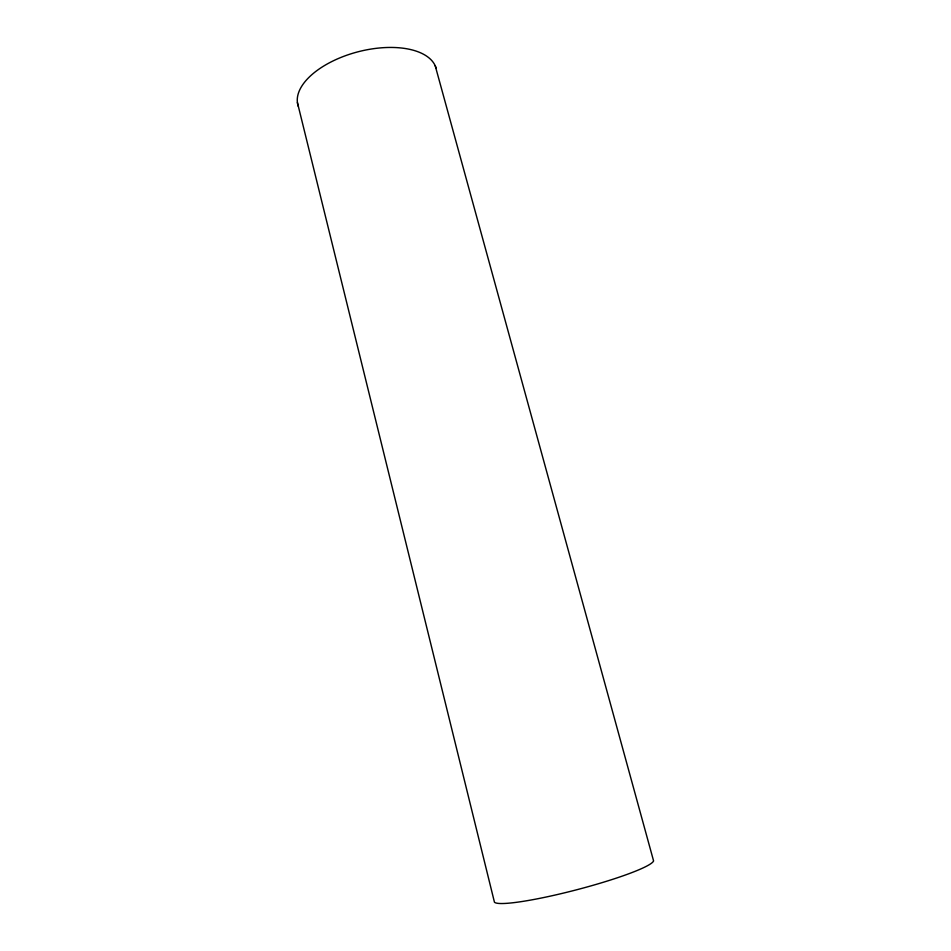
<?xml version="1.0" encoding="UTF-8"?>
<svg xmlns="http://www.w3.org/2000/svg" width="951" height="951" viewBox="0 0 951 951"><rect width="100%" height="100%" fill="white"/><g stroke="black" fill="none" stroke-linecap="round" stroke-linejoin="round"><path stroke-width="1.43" d="M435.213 65.75L653.587 860.928A82.404 9.284 -14.6 0 1 575.284 890.136A82.404 9.284 -14.6 0 1 494.437 902.154L297.413 102.553M298.364 106.5A71.527 36.197 -14.6 0 1 355.817 52.388A71.527 36.197 -14.6 0 1 436.164 68.294"/></g></svg>
